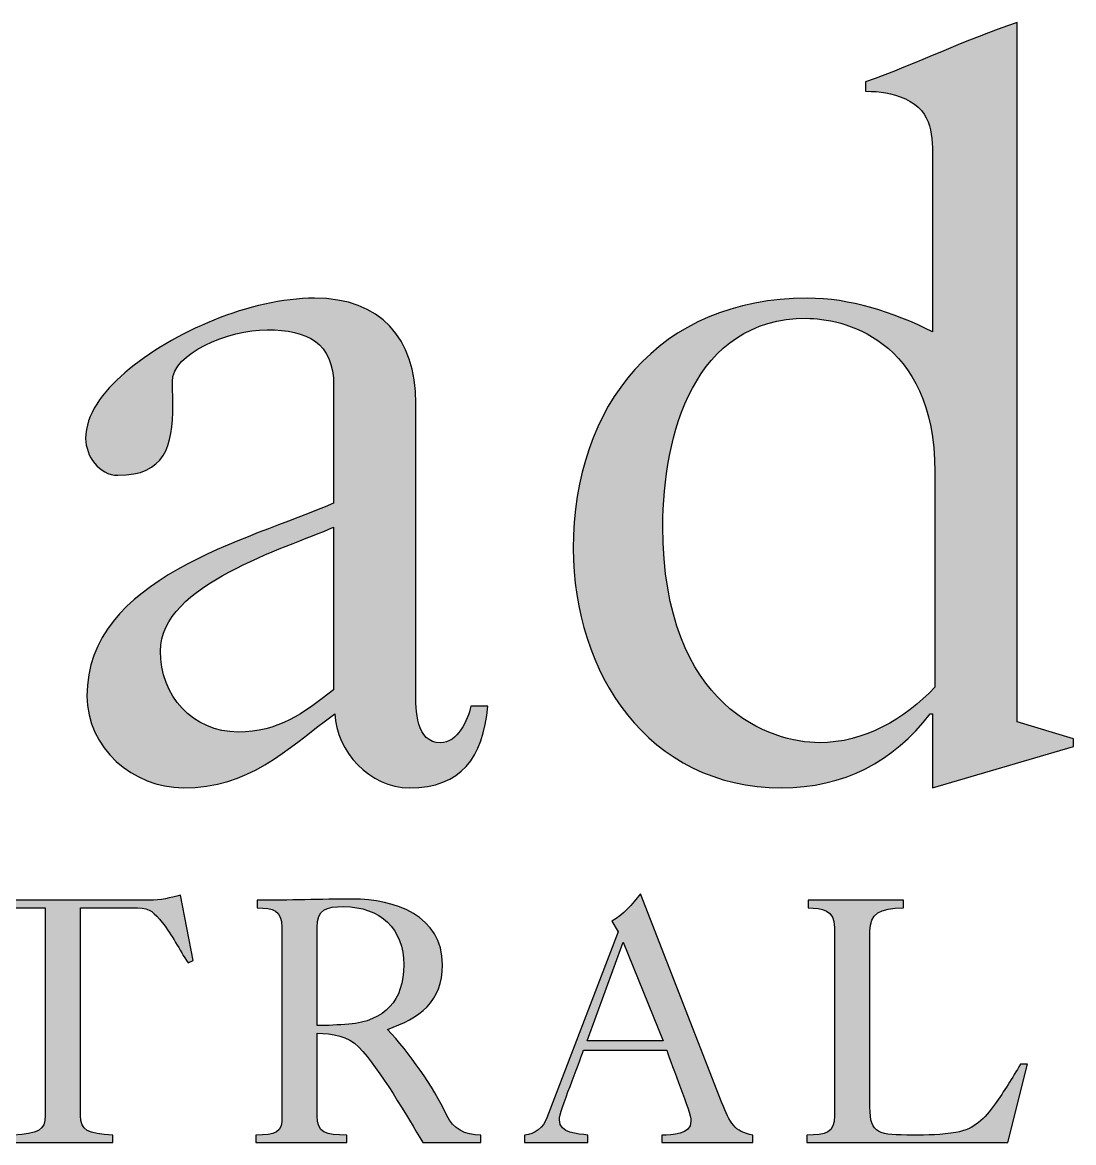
# Model space of a CAD drawing. Header units: millimetres. Extents: x 657.2 to 702.2, y 355.6 to 420.6.
# Drawn here: x 693.425 to 696.038, y 413.844 to 416.629 of the extents above; entities that cross this region are included whole.
import ezdxf

# ---------------------------------------------------------------- set-up
doc = ezdxf.new("R2010")
doc.units = ezdxf.units.MM
doc.layers.add('L18', color=4, linetype='Continuous')
doc.layers.add('TBLK18', color=4, linetype='Continuous')

# ---------------------------------------------------------------- blocks, each defined once
blk = doc.blocks.new('MRWA_Logo')
at = {"layer": 'TBLK18'}
h = blk.add_hatch(color=256, dxfattribs=at)
edge = h.paths.add_edge_path(flags=16)
edge.add_spline(control_points=[(45.623, -9.558), (45.623, -8.212), (44.68, -8.03), (44.347, -8.03), (44.347, -8.03), (43.227, -8.03), (42.919, -9.193), (42.919, -10.099), (42.919, -10.099), (42.919, -11.917), (44.013, -12.25), (44.472, -12.25), (44.472, -12.25), (44.925, -12.25), (45.321, -12.017), (45.623, -11.697), (45.623, -11.697), (45.623, -11.697), (45.623, -9.558), (45.623, -9.558)], knot_values=[0, 0, 0, 0, 0.2, 0.2, 0.2, 0.2, 0.4, 0.4, 0.4, 0.4, 0.6, 0.6, 0.6, 0.6, 0.8, 0.8, 0.8, 0.8, 1, 1, 1, 1], degree=3, periodic=0)
edge = h.paths.add_edge_path()
edge.add_spline(control_points=[(45.601, -6.471), (45.601, -6.226), (45.607, -5.975), (45.33, -5.849), (45.33, -5.849), (45.192, -5.786), (45.085, -5.773), (44.934, -5.773), (44.934, -5.773), (44.934, -5.773), (44.934, -5.679), (44.934, -5.679), (44.934, -5.679), (45.45, -5.497), (45.928, -5.258), (46.443, -5.088), (46.443, -5.088), (46.443, -5.088), (46.443, -12.044), (46.443, -12.044), (46.443, -12.044), (46.443, -12.044), (47.003, -12.213), (47.003, -12.213), (47.003, -12.213), (47.003, -12.213), (47.003, -12.289), (47.003, -12.289), (47.003, -12.289), (47.003, -12.289), (45.601, -12.698), (45.601, -12.698), (45.601, -12.698), (45.601, -12.698), (45.601, -11.962), (45.601, -11.962), (45.601, -11.962), (45.601, -11.962), (45.576, -11.962), (45.576, -11.962), (45.576, -11.962), (45.211, -12.44), (44.72, -12.698), (44.098, -12.698), (44.098, -12.698), (42.771, -12.698), (42.028, -11.553), (42.028, -10.32), (42.028, -10.32), (42.028, -8.893), (42.884, -7.83), (44.355, -7.83), (44.355, -7.83), (44.783, -7.83), (45.198, -7.968), (45.601, -8.163), (45.601, -8.163), (45.601, -8.163), (45.601, -6.471), (45.601, -6.471)], knot_values=[0, 0, 0, 0, 0.066667, 0.066667, 0.066667, 0.066667, 0.133333, 0.133333, 0.133333, 0.133333, 0.2, 0.2, 0.2, 0.2, 0.266667, 0.266667, 0.266667, 0.266667, 0.333333, 0.333333, 0.333333, 0.333333, 0.4, 0.4, 0.4, 0.4, 0.466667, 0.466667, 0.466667, 0.466667, 0.533333, 0.533333, 0.533333, 0.533333, 0.6, 0.6, 0.6, 0.6, 0.666667, 0.666667, 0.666667, 0.666667, 0.733333, 0.733333, 0.733333, 0.733333, 0.8, 0.8, 0.8, 0.8, 0.866667, 0.866667, 0.866667, 0.866667, 0.933333, 0.933333, 0.933333, 0.933333, 1, 1, 1, 1], degree=3, periodic=0)
h = blk.add_hatch(color=256, dxfattribs=at)
edge = h.paths.add_edge_path(flags=16)
edge.add_spline(control_points=[(39.645, -10.107), (39.167, -10.32), (37.922, -10.673), (37.922, -11.339), (37.922, -11.339), (37.922, -11.779), (38.242, -12.144), (38.695, -12.144), (38.695, -12.144), (39.098, -12.144), (39.337, -11.962), (39.645, -11.723), (39.645, -11.723), (39.645, -11.723), (39.645, -10.107), (39.645, -10.107)], knot_values=[0, 0, 0, 0, 0.25, 0.25, 0.25, 0.25, 0.5, 0.5, 0.5, 0.5, 0.75, 0.75, 0.75, 0.75, 1, 1, 1, 1], degree=3, periodic=0)
edge = h.paths.add_edge_path()
edge.add_spline(control_points=[(39.645, -8.698), (39.645, -8.27), (39.381, -8.144), (38.984, -8.144), (38.984, -8.144), (38.594, -8.144), (38.041, -8.377), (38.041, -8.66), (38.041, -8.66), (38.041, -8.723), (38.047, -8.786), (38.047, -8.893), (38.047, -8.893), (38.047, -9.302), (37.966, -9.591), (37.5, -9.591), (37.5, -9.591), (37.311, -9.591), (37.179, -9.396), (37.179, -9.226), (37.179, -9.226), (37.179, -8.987), (37.343, -8.767), (37.569, -8.572), (37.569, -8.572), (38.047, -8.163), (38.821, -7.83), (39.456, -7.83), (39.456, -7.83), (40.11, -7.83), (40.462, -8.226), (40.462, -8.874), (40.462, -8.874), (40.462, -8.874), (40.462, -11.742), (40.462, -11.742), (40.462, -11.742), (40.462, -11.924), (40.462, -12.251), (40.708, -12.251), (40.708, -12.251), (40.877, -12.251), (40.978, -12.025), (41.01, -11.886), (41.01, -11.886), (41.01, -11.886), (41.179, -11.886), (41.179, -11.886), (41.179, -11.886), (41.129, -12.402), (40.915, -12.698), (40.4, -12.698), (40.4, -12.698), (40.003, -12.698), (39.67, -12.333), (39.657, -11.962), (39.657, -11.962), (39.154, -12.333), (38.808, -12.698), (38.148, -12.698), (38.148, -12.698), (37.651, -12.698), (37.192, -12.302), (37.192, -11.786), (37.192, -11.786), (37.192, -10.61), (38.777, -10.245), (39.645, -9.868), (39.645, -9.868), (39.645, -9.868), (39.645, -8.698), (39.645, -8.698)], knot_values=[0, 0, 0, 0, 0.055556, 0.055556, 0.055556, 0.055556, 0.111111, 0.111111, 0.111111, 0.111111, 0.166667, 0.166667, 0.166667, 0.166667, 0.222222, 0.222222, 0.222222, 0.222222, 0.277778, 0.277778, 0.277778, 0.277778, 0.333333, 0.333333, 0.333333, 0.333333, 0.388889, 0.388889, 0.388889, 0.388889, 0.444444, 0.444444, 0.444444, 0.444444, 0.5, 0.5, 0.5, 0.5, 0.555556, 0.555556, 0.555556, 0.555556, 0.611111, 0.611111, 0.611111, 0.611111, 0.666667, 0.666667, 0.666667, 0.666667, 0.722222, 0.722222, 0.722222, 0.722222, 0.777778, 0.777778, 0.777778, 0.777778, 0.833333, 0.833333, 0.833333, 0.833333, 0.888889, 0.888889, 0.888889, 0.888889, 0.944444, 0.944444, 0.944444, 0.944444, 1, 1, 1, 1], degree=3, periodic=0)
h = blk.add_hatch(color=256, dxfattribs=at)
edge = h.paths.add_edge_path()
edge.add_spline(control_points=[(36.777, -13.893), (36.777, -13.893), (36.205, -13.893), (36.205, -13.893), (36.205, -13.893), (36.079, -13.893), (36.041, -13.943), (35.959, -14.037), (35.959, -14.037), (35.859, -14.163), (35.789, -14.308), (35.676, -14.44), (35.676, -14.44), (35.676, -14.44), (35.632, -14.415), (35.632, -14.415), (35.632, -14.415), (35.632, -14.415), (35.783, -13.767), (35.783, -13.767), (35.783, -13.767), (35.878, -13.792), (35.978, -13.817), (36.085, -13.817), (36.085, -13.817), (36.085, -13.817), (37.815, -13.817), (37.815, -13.817), (37.815, -13.817), (37.922, -13.817), (38.022, -13.792), (38.123, -13.767), (38.123, -13.767), (38.123, -13.767), (38.249, -14.415), (38.249, -14.415), (38.249, -14.415), (38.249, -14.415), (38.198, -14.44), (38.198, -14.44), (38.198, -14.44), (38.11, -14.308), (38.041, -14.163), (37.94, -14.037), (37.94, -14.037), (37.859, -13.943), (37.827, -13.893), (37.695, -13.893), (37.695, -13.893), (37.695, -13.893), (37.129, -13.893), (37.129, -13.893), (37.129, -13.893), (37.129, -13.893), (37.129, -15.956), (37.129, -15.956), (37.129, -15.956), (37.129, -16.106), (37.198, -16.138), (37.45, -16.151), (37.45, -16.151), (37.45, -16.151), (37.45, -16.226), (37.45, -16.226), (37.45, -16.226), (37.45, -16.226), (36.462, -16.226), (36.462, -16.226), (36.462, -16.226), (36.462, -16.226), (36.462, -16.151), (36.462, -16.151), (36.462, -16.151), (36.701, -16.138), (36.777, -16.106), (36.777, -15.956), (36.777, -15.956), (36.777, -15.956), (36.777, -13.893), (36.777, -13.893)], knot_values=[0, 0, 0, 0, 0.05, 0.05, 0.05, 0.05, 0.1, 0.1, 0.1, 0.1, 0.15, 0.15, 0.15, 0.15, 0.2, 0.2, 0.2, 0.2, 0.25, 0.25, 0.25, 0.25, 0.3, 0.3, 0.3, 0.3, 0.35, 0.35, 0.35, 0.35, 0.4, 0.4, 0.4, 0.4, 0.45, 0.45, 0.45, 0.45, 0.5, 0.5, 0.5, 0.5, 0.55, 0.55, 0.55, 0.55, 0.6, 0.6, 0.6, 0.6, 0.65, 0.65, 0.65, 0.65, 0.7, 0.7, 0.7, 0.7, 0.75, 0.75, 0.75, 0.75, 0.8, 0.8, 0.8, 0.8, 0.85, 0.85, 0.85, 0.85, 0.9, 0.9, 0.9, 0.9, 0.95, 0.95, 0.95, 0.95, 1, 1, 1, 1], degree=3, periodic=0)
h = blk.add_hatch(color=256, dxfattribs=at)
edge = h.paths.add_edge_path()
edge.add_spline(control_points=[(38.884, -13.817), (39.198, -13.817), (39.519, -13.805), (39.833, -13.805), (39.833, -13.805), (40.255, -13.805), (40.727, -13.968), (40.727, -14.459), (40.727, -14.459), (40.727, -14.823), (40.5, -14.993), (40.179, -15.1), (40.179, -15.1), (40.4, -15.333), (40.632, -15.666), (40.771, -15.956), (40.771, -15.956), (40.833, -16.088), (40.947, -16.151), (41.11, -16.151), (41.11, -16.151), (41.11, -16.151), (41.11, -16.226), (41.11, -16.226), (41.11, -16.226), (41.11, -16.226), (40.532, -16.226), (40.532, -16.226), (40.532, -16.226), (40.381, -15.974), (40.104, -15.496), (39.896, -15.276), (39.896, -15.276), (39.789, -15.163), (39.632, -15.144), (39.481, -15.138), (39.481, -15.138), (39.481, -15.138), (39.481, -15.956), (39.481, -15.956), (39.481, -15.956), (39.481, -16.132), (39.563, -16.151), (39.777, -16.151), (39.777, -16.151), (39.777, -16.151), (39.777, -16.226), (39.777, -16.226), (39.777, -16.226), (39.777, -16.226), (38.871, -16.226), (38.871, -16.226), (38.871, -16.226), (38.871, -16.226), (38.871, -16.151), (38.871, -16.151), (38.871, -16.151), (39.066, -16.151), (39.142, -16.132), (39.129, -15.956), (39.129, -15.956), (39.129, -15.956), (39.129, -14.088), (39.129, -14.088), (39.129, -14.088), (39.129, -13.912), (39.047, -13.893), (38.884, -13.893), (38.884, -13.893), (38.884, -13.893), (38.884, -13.817), (38.884, -13.817)], knot_values=[0, 0, 0, 0, 0.055556, 0.055556, 0.055556, 0.055556, 0.111111, 0.111111, 0.111111, 0.111111, 0.166667, 0.166667, 0.166667, 0.166667, 0.222222, 0.222222, 0.222222, 0.222222, 0.277778, 0.277778, 0.277778, 0.277778, 0.333333, 0.333333, 0.333333, 0.333333, 0.388889, 0.388889, 0.388889, 0.388889, 0.444444, 0.444444, 0.444444, 0.444444, 0.5, 0.5, 0.5, 0.5, 0.555556, 0.555556, 0.555556, 0.555556, 0.611111, 0.611111, 0.611111, 0.611111, 0.666667, 0.666667, 0.666667, 0.666667, 0.722222, 0.722222, 0.722222, 0.722222, 0.777778, 0.777778, 0.777778, 0.777778, 0.833333, 0.833333, 0.833333, 0.833333, 0.888889, 0.888889, 0.888889, 0.888889, 0.944444, 0.944444, 0.944444, 0.944444, 1, 1, 1, 1], degree=3, periodic=0)
edge = h.paths.add_edge_path(flags=16)
edge.add_spline(control_points=[(40.343, -14.459), (40.343, -14.1), (40.11, -13.88), (39.745, -13.88), (39.745, -13.88), (39.569, -13.88), (39.481, -13.905), (39.481, -14.088), (39.481, -14.088), (39.481, -14.088), (39.481, -15.063), (39.481, -15.063), (39.481, -15.063), (39.588, -15.063), (39.689, -15.056), (39.796, -15.05), (39.796, -15.05), (40.154, -15.018), (40.343, -14.811), (40.343, -14.459)], knot_values=[0, 0, 0, 0, 0.2, 0.2, 0.2, 0.2, 0.4, 0.4, 0.4, 0.4, 0.6, 0.6, 0.6, 0.6, 0.8, 0.8, 0.8, 0.8, 1, 1, 1, 1], degree=3, periodic=0)
h = blk.add_hatch(color=256, dxfattribs=at)
edge = h.paths.add_edge_path(flags=16)
edge.add_spline(control_points=[(42.167, -15.213), (42.167, -15.213), (42.921, -15.213), (42.921, -15.213), (42.921, -15.213), (42.921, -15.213), (42.525, -14.232), (42.525, -14.232), (42.525, -14.232), (42.525, -14.232), (42.167, -15.213), (42.167, -15.213)], knot_values=[0, 0, 0, 0, 0.333333, 0.333333, 0.333333, 0.333333, 0.666667, 0.666667, 0.666667, 0.666667, 1, 1, 1, 1], degree=3, periodic=0)
edge = h.paths.add_edge_path()
edge.add_spline(control_points=[(41.544, -16.226), (41.544, -16.226), (41.544, -16.151), (41.544, -16.151), (41.544, -16.151), (41.645, -16.144), (41.733, -16.075), (41.764, -15.981), (41.764, -15.981), (41.764, -15.981), (42.475, -14.132), (42.475, -14.132), (42.475, -14.132), (42.475, -14.132), (42.412, -14.025), (42.412, -14.025), (42.412, -14.025), (42.525, -13.962), (42.613, -13.855), (42.695, -13.754), (42.695, -13.754), (42.695, -13.754), (43.506, -15.83), (43.506, -15.83), (43.506, -15.83), (43.588, -16.031), (43.626, -16.119), (43.815, -16.151), (43.815, -16.151), (43.815, -16.151), (43.815, -16.226), (43.815, -16.226), (43.815, -16.226), (43.815, -16.226), (42.909, -16.226), (42.909, -16.226), (42.909, -16.226), (42.909, -16.226), (42.909, -16.151), (42.909, -16.151), (42.909, -16.151), (43.01, -16.151), (43.198, -16.151), (43.198, -16.012), (43.198, -16.012), (43.198, -15.912), (43.003, -15.465), (42.959, -15.308), (42.959, -15.308), (42.959, -15.308), (42.129, -15.308), (42.129, -15.308), (42.129, -15.308), (42.091, -15.434), (41.89, -15.912), (41.89, -16), (41.89, -16), (41.89, -16.138), (42.072, -16.138), (42.173, -16.151), (42.173, -16.151), (42.173, -16.151), (42.173, -16.226), (42.173, -16.226), (42.173, -16.226), (42.173, -16.226), (41.544, -16.226), (41.544, -16.226)], knot_values=[0, 0, 0, 0, 0.058824, 0.058824, 0.058824, 0.058824, 0.117647, 0.117647, 0.117647, 0.117647, 0.176471, 0.176471, 0.176471, 0.176471, 0.235294, 0.235294, 0.235294, 0.235294, 0.294118, 0.294118, 0.294118, 0.294118, 0.352941, 0.352941, 0.352941, 0.352941, 0.411765, 0.411765, 0.411765, 0.411765, 0.470588, 0.470588, 0.470588, 0.470588, 0.529412, 0.529412, 0.529412, 0.529412, 0.588235, 0.588235, 0.588235, 0.588235, 0.647059, 0.647059, 0.647059, 0.647059, 0.705882, 0.705882, 0.705882, 0.705882, 0.764706, 0.764706, 0.764706, 0.764706, 0.823529, 0.823529, 0.823529, 0.823529, 0.882353, 0.882353, 0.882353, 0.882353, 0.941176, 0.941176, 0.941176, 0.941176, 1, 1, 1, 1], degree=3, periodic=0)
h = blk.add_hatch(color=256, dxfattribs=at)
edge = h.paths.add_edge_path()
edge.add_spline(control_points=[(44.349, -16.226), (44.349, -16.226), (44.349, -16.151), (44.349, -16.151), (44.349, -16.151), (44.544, -16.151), (44.626, -16.132), (44.626, -15.956), (44.626, -15.956), (44.626, -15.956), (44.626, -14.088), (44.626, -14.088), (44.626, -14.088), (44.626, -13.912), (44.5, -13.893), (44.362, -13.893), (44.362, -13.893), (44.362, -13.893), (44.362, -13.817), (44.362, -13.817), (44.362, -13.817), (44.362, -13.817), (45.311, -13.817), (45.311, -13.817), (45.311, -13.817), (45.311, -13.817), (45.311, -13.893), (45.311, -13.893), (45.311, -13.893), (45.072, -13.893), (44.978, -13.949), (44.978, -14.125), (44.978, -14.125), (44.978, -14.125), (44.978, -15.874), (44.978, -15.874), (44.978, -15.874), (44.978, -16.144), (45.066, -16.151), (45.406, -16.151), (45.406, -16.151), (45.544, -16.151), (45.695, -16.151), (45.833, -16.125), (45.833, -16.125), (46.022, -16.094), (46.116, -15.987), (46.223, -15.842), (46.223, -15.842), (46.311, -15.717), (46.393, -15.585), (46.475, -15.446), (46.475, -15.446), (46.475, -15.446), (46.544, -15.446), (46.544, -15.446), (46.544, -15.446), (46.544, -15.446), (46.349, -16.226), (46.349, -16.226), (46.349, -16.226), (46.349, -16.226), (44.349, -16.226), (44.349, -16.226)], knot_values=[0, 0, 0, 0, 0.0625, 0.0625, 0.0625, 0.0625, 0.125, 0.125, 0.125, 0.125, 0.1875, 0.1875, 0.1875, 0.1875, 0.25, 0.25, 0.25, 0.25, 0.3125, 0.3125, 0.3125, 0.3125, 0.375, 0.375, 0.375, 0.375, 0.4375, 0.4375, 0.4375, 0.4375, 0.5, 0.5, 0.5, 0.5, 0.5625, 0.5625, 0.5625, 0.5625, 0.625, 0.625, 0.625, 0.625, 0.6875, 0.6875, 0.6875, 0.6875, 0.75, 0.75, 0.75, 0.75, 0.8125, 0.8125, 0.8125, 0.8125, 0.875, 0.875, 0.875, 0.875, 0.9375, 0.9375, 0.9375, 0.9375, 1, 1, 1, 1], degree=3, periodic=0)
for points, knots in [([(45.601, -6.471), (45.601, -6.226), (45.607, -5.975), (45.33, -5.849), (45.33, -5.849), (45.192, -5.786), (45.085, -5.773), (44.934, -5.773), (44.934, -5.773), (44.934, -5.773), (44.934, -5.679), (44.934, -5.679), (44.934, -5.679), (45.45, -5.497), (45.928, -5.258), (46.443, -5.088), (46.443, -5.088), (46.443, -5.088), (46.443, -12.044), (46.443, -12.044), (46.443, -12.044), (46.443, -12.044), (47.003, -12.213), (47.003, -12.213), (47.003, -12.213), (47.003, -12.213), (47.003, -12.289), (47.003, -12.289), (47.003, -12.289), (47.003, -12.289), (45.601, -12.698), (45.601, -12.698), (45.601, -12.698), (45.601, -12.698), (45.601, -11.962), (45.601, -11.962), (45.601, -11.962), (45.601, -11.962), (45.576, -11.962), (45.576, -11.962), (45.576, -11.962), (45.211, -12.44), (44.72, -12.698), (44.098, -12.698), (44.098, -12.698), (42.771, -12.698), (42.028, -11.553), (42.028, -10.32), (42.028, -10.32), (42.028, -8.893), (42.884, -7.83), (44.355, -7.83), (44.355, -7.83), (44.783, -7.83), (45.198, -7.968), (45.601, -8.163), (45.601, -8.163), (45.601, -8.163), (45.601, -6.471), (45.601, -6.471)], [0, 0, 0, 0, 0.066667, 0.066667, 0.066667, 0.066667, 0.133333, 0.133333, 0.133333, 0.133333, 0.2, 0.2, 0.2, 0.2, 0.266667, 0.266667, 0.266667, 0.266667, 0.333333, 0.333333, 0.333333, 0.333333, 0.4, 0.4, 0.4, 0.4, 0.466667, 0.466667, 0.466667, 0.466667, 0.533333, 0.533333, 0.533333, 0.533333, 0.6, 0.6, 0.6, 0.6, 0.666667, 0.666667, 0.666667, 0.666667, 0.733333, 0.733333, 0.733333, 0.733333, 0.8, 0.8, 0.8, 0.8, 0.866667, 0.866667, 0.866667, 0.866667, 0.933333, 0.933333, 0.933333, 0.933333, 1, 1, 1, 1]), ([(39.645, -8.698), (39.645, -8.27), (39.381, -8.144), (38.984, -8.144), (38.984, -8.144), (38.594, -8.144), (38.041, -8.377), (38.041, -8.66), (38.041, -8.66), (38.041, -8.723), (38.047, -8.786), (38.047, -8.893), (38.047, -8.893), (38.047, -9.302), (37.966, -9.591), (37.5, -9.591), (37.5, -9.591), (37.311, -9.591), (37.179, -9.396), (37.179, -9.226), (37.179, -9.226), (37.179, -8.987), (37.343, -8.767), (37.569, -8.572), (37.569, -8.572), (38.047, -8.163), (38.821, -7.83), (39.456, -7.83), (39.456, -7.83), (40.11, -7.83), (40.462, -8.226), (40.462, -8.874), (40.462, -8.874), (40.462, -8.874), (40.462, -11.742), (40.462, -11.742), (40.462, -11.742), (40.462, -11.924), (40.462, -12.251), (40.708, -12.251), (40.708, -12.251), (40.877, -12.251), (40.978, -12.025), (41.01, -11.886), (41.01, -11.886), (41.01, -11.886), (41.179, -11.886), (41.179, -11.886), (41.179, -11.886), (41.129, -12.402), (40.915, -12.698), (40.4, -12.698), (40.4, -12.698), (40.003, -12.698), (39.67, -12.333), (39.657, -11.962), (39.657, -11.962), (39.154, -12.333), (38.808, -12.698), (38.148, -12.698), (38.148, -12.698), (37.651, -12.698), (37.192, -12.302), (37.192, -11.786), (37.192, -11.786), (37.192, -10.61), (38.777, -10.245), (39.645, -9.868), (39.645, -9.868), (39.645, -9.868), (39.645, -8.698), (39.645, -8.698)], [0, 0, 0, 0, 0.055556, 0.055556, 0.055556, 0.055556, 0.111111, 0.111111, 0.111111, 0.111111, 0.166667, 0.166667, 0.166667, 0.166667, 0.222222, 0.222222, 0.222222, 0.222222, 0.277778, 0.277778, 0.277778, 0.277778, 0.333333, 0.333333, 0.333333, 0.333333, 0.388889, 0.388889, 0.388889, 0.388889, 0.444444, 0.444444, 0.444444, 0.444444, 0.5, 0.5, 0.5, 0.5, 0.555556, 0.555556, 0.555556, 0.555556, 0.611111, 0.611111, 0.611111, 0.611111, 0.666667, 0.666667, 0.666667, 0.666667, 0.722222, 0.722222, 0.722222, 0.722222, 0.777778, 0.777778, 0.777778, 0.777778, 0.833333, 0.833333, 0.833333, 0.833333, 0.888889, 0.888889, 0.888889, 0.888889, 0.944444, 0.944444, 0.944444, 0.944444, 1, 1, 1, 1]), ([(45.623, -9.558), (45.623, -8.212), (44.68, -8.03), (44.347, -8.03), (44.347, -8.03), (43.227, -8.03), (42.919, -9.193), (42.919, -10.099), (42.919, -10.099), (42.919, -11.917), (44.013, -12.25), (44.472, -12.25), (44.472, -12.25), (44.925, -12.25), (45.321, -12.017), (45.623, -11.697), (45.623, -11.697), (45.623, -11.697), (45.623, -9.558), (45.623, -9.558)], [0, 0, 0, 0, 0.2, 0.2, 0.2, 0.2, 0.4, 0.4, 0.4, 0.4, 0.6, 0.6, 0.6, 0.6, 0.8, 0.8, 0.8, 0.8, 1, 1, 1, 1]), ([(39.645, -10.107), (39.167, -10.32), (37.922, -10.673), (37.922, -11.339), (37.922, -11.339), (37.922, -11.779), (38.242, -12.144), (38.695, -12.144), (38.695, -12.144), (39.098, -12.144), (39.337, -11.962), (39.645, -11.723), (39.645, -11.723), (39.645, -11.723), (39.645, -10.107), (39.645, -10.107)], [0, 0, 0, 0, 0.25, 0.25, 0.25, 0.25, 0.5, 0.5, 0.5, 0.5, 0.75, 0.75, 0.75, 0.75, 1, 1, 1, 1]), ([(36.777, -13.893), (36.777, -13.893), (36.205, -13.893), (36.205, -13.893), (36.205, -13.893), (36.079, -13.893), (36.041, -13.943), (35.959, -14.037), (35.959, -14.037), (35.859, -14.163), (35.789, -14.308), (35.676, -14.44), (35.676, -14.44), (35.676, -14.44), (35.632, -14.415), (35.632, -14.415), (35.632, -14.415), (35.632, -14.415), (35.783, -13.767), (35.783, -13.767), (35.783, -13.767), (35.878, -13.792), (35.978, -13.817), (36.085, -13.817), (36.085, -13.817), (36.085, -13.817), (37.815, -13.817), (37.815, -13.817), (37.815, -13.817), (37.922, -13.817), (38.022, -13.792), (38.123, -13.767), (38.123, -13.767), (38.123, -13.767), (38.249, -14.415), (38.249, -14.415), (38.249, -14.415), (38.249, -14.415), (38.198, -14.44), (38.198, -14.44), (38.198, -14.44), (38.11, -14.308), (38.041, -14.163), (37.94, -14.037), (37.94, -14.037), (37.859, -13.943), (37.827, -13.893), (37.695, -13.893), (37.695, -13.893), (37.695, -13.893), (37.129, -13.893), (37.129, -13.893), (37.129, -13.893), (37.129, -13.893), (37.129, -15.956), (37.129, -15.956), (37.129, -15.956), (37.129, -16.106), (37.198, -16.138), (37.45, -16.151), (37.45, -16.151), (37.45, -16.151), (37.45, -16.226), (37.45, -16.226), (37.45, -16.226), (37.45, -16.226), (36.462, -16.226), (36.462, -16.226), (36.462, -16.226), (36.462, -16.226), (36.462, -16.151), (36.462, -16.151), (36.462, -16.151), (36.701, -16.138), (36.777, -16.106), (36.777, -15.956), (36.777, -15.956), (36.777, -15.956), (36.777, -13.893), (36.777, -13.893)], [0, 0, 0, 0, 0.05, 0.05, 0.05, 0.05, 0.1, 0.1, 0.1, 0.1, 0.15, 0.15, 0.15, 0.15, 0.2, 0.2, 0.2, 0.2, 0.25, 0.25, 0.25, 0.25, 0.3, 0.3, 0.3, 0.3, 0.35, 0.35, 0.35, 0.35, 0.4, 0.4, 0.4, 0.4, 0.45, 0.45, 0.45, 0.45, 0.5, 0.5, 0.5, 0.5, 0.55, 0.55, 0.55, 0.55, 0.6, 0.6, 0.6, 0.6, 0.65, 0.65, 0.65, 0.65, 0.7, 0.7, 0.7, 0.7, 0.75, 0.75, 0.75, 0.75, 0.8, 0.8, 0.8, 0.8, 0.85, 0.85, 0.85, 0.85, 0.9, 0.9, 0.9, 0.9, 0.95, 0.95, 0.95, 0.95, 1, 1, 1, 1]), ([(38.884, -13.817), (39.198, -13.817), (39.519, -13.805), (39.833, -13.805), (39.833, -13.805), (40.255, -13.805), (40.727, -13.968), (40.727, -14.459), (40.727, -14.459), (40.727, -14.823), (40.5, -14.993), (40.179, -15.1), (40.179, -15.1), (40.4, -15.333), (40.632, -15.666), (40.771, -15.956), (40.771, -15.956), (40.833, -16.088), (40.947, -16.151), (41.11, -16.151), (41.11, -16.151), (41.11, -16.151), (41.11, -16.226), (41.11, -16.226), (41.11, -16.226), (41.11, -16.226), (40.532, -16.226), (40.532, -16.226), (40.532, -16.226), (40.381, -15.974), (40.104, -15.496), (39.896, -15.276), (39.896, -15.276), (39.789, -15.163), (39.632, -15.144), (39.481, -15.138), (39.481, -15.138), (39.481, -15.138), (39.481, -15.956), (39.481, -15.956), (39.481, -15.956), (39.481, -16.132), (39.563, -16.151), (39.777, -16.151), (39.777, -16.151), (39.777, -16.151), (39.777, -16.226), (39.777, -16.226), (39.777, -16.226), (39.777, -16.226), (38.871, -16.226), (38.871, -16.226), (38.871, -16.226), (38.871, -16.226), (38.871, -16.151), (38.871, -16.151), (38.871, -16.151), (39.066, -16.151), (39.142, -16.132), (39.129, -15.956), (39.129, -15.956), (39.129, -15.956), (39.129, -14.088), (39.129, -14.088), (39.129, -14.088), (39.129, -13.912), (39.047, -13.893), (38.884, -13.893), (38.884, -13.893), (38.884, -13.893), (38.884, -13.817), (38.884, -13.817)], [0, 0, 0, 0, 0.055556, 0.055556, 0.055556, 0.055556, 0.111111, 0.111111, 0.111111, 0.111111, 0.166667, 0.166667, 0.166667, 0.166667, 0.222222, 0.222222, 0.222222, 0.222222, 0.277778, 0.277778, 0.277778, 0.277778, 0.333333, 0.333333, 0.333333, 0.333333, 0.388889, 0.388889, 0.388889, 0.388889, 0.444444, 0.444444, 0.444444, 0.444444, 0.5, 0.5, 0.5, 0.5, 0.555556, 0.555556, 0.555556, 0.555556, 0.611111, 0.611111, 0.611111, 0.611111, 0.666667, 0.666667, 0.666667, 0.666667, 0.722222, 0.722222, 0.722222, 0.722222, 0.777778, 0.777778, 0.777778, 0.777778, 0.833333, 0.833333, 0.833333, 0.833333, 0.888889, 0.888889, 0.888889, 0.888889, 0.944444, 0.944444, 0.944444, 0.944444, 1, 1, 1, 1]), ([(41.544, -16.226), (41.544, -16.226), (41.544, -16.151), (41.544, -16.151), (41.544, -16.151), (41.645, -16.144), (41.733, -16.075), (41.764, -15.981), (41.764, -15.981), (41.764, -15.981), (42.475, -14.132), (42.475, -14.132), (42.475, -14.132), (42.475, -14.132), (42.412, -14.025), (42.412, -14.025), (42.412, -14.025), (42.525, -13.962), (42.613, -13.855), (42.695, -13.754), (42.695, -13.754), (42.695, -13.754), (43.506, -15.83), (43.506, -15.83), (43.506, -15.83), (43.588, -16.031), (43.626, -16.119), (43.815, -16.151), (43.815, -16.151), (43.815, -16.151), (43.815, -16.226), (43.815, -16.226), (43.815, -16.226), (43.815, -16.226), (42.909, -16.226), (42.909, -16.226), (42.909, -16.226), (42.909, -16.226), (42.909, -16.151), (42.909, -16.151), (42.909, -16.151), (43.01, -16.151), (43.198, -16.151), (43.198, -16.012), (43.198, -16.012), (43.198, -15.912), (43.003, -15.465), (42.959, -15.308), (42.959, -15.308), (42.959, -15.308), (42.129, -15.308), (42.129, -15.308), (42.129, -15.308), (42.091, -15.434), (41.89, -15.912), (41.89, -16), (41.89, -16), (41.89, -16.138), (42.072, -16.138), (42.173, -16.151), (42.173, -16.151), (42.173, -16.151), (42.173, -16.226), (42.173, -16.226), (42.173, -16.226), (42.173, -16.226), (41.544, -16.226), (41.544, -16.226)], [0, 0, 0, 0, 0.058824, 0.058824, 0.058824, 0.058824, 0.117647, 0.117647, 0.117647, 0.117647, 0.176471, 0.176471, 0.176471, 0.176471, 0.235294, 0.235294, 0.235294, 0.235294, 0.294118, 0.294118, 0.294118, 0.294118, 0.352941, 0.352941, 0.352941, 0.352941, 0.411765, 0.411765, 0.411765, 0.411765, 0.470588, 0.470588, 0.470588, 0.470588, 0.529412, 0.529412, 0.529412, 0.529412, 0.588235, 0.588235, 0.588235, 0.588235, 0.647059, 0.647059, 0.647059, 0.647059, 0.705882, 0.705882, 0.705882, 0.705882, 0.764706, 0.764706, 0.764706, 0.764706, 0.823529, 0.823529, 0.823529, 0.823529, 0.882353, 0.882353, 0.882353, 0.882353, 0.941176, 0.941176, 0.941176, 0.941176, 1, 1, 1, 1]), ([(40.343, -14.459), (40.343, -14.1), (40.11, -13.88), (39.745, -13.88), (39.745, -13.88), (39.569, -13.88), (39.481, -13.905), (39.481, -14.088), (39.481, -14.088), (39.481, -14.088), (39.481, -15.063), (39.481, -15.063), (39.481, -15.063), (39.588, -15.063), (39.689, -15.056), (39.796, -15.05), (39.796, -15.05), (40.154, -15.018), (40.343, -14.811), (40.343, -14.459)], [0, 0, 0, 0, 0.2, 0.2, 0.2, 0.2, 0.4, 0.4, 0.4, 0.4, 0.6, 0.6, 0.6, 0.6, 0.8, 0.8, 0.8, 0.8, 1, 1, 1, 1]), ([(44.349, -16.226), (44.349, -16.226), (44.349, -16.151), (44.349, -16.151), (44.349, -16.151), (44.544, -16.151), (44.626, -16.132), (44.626, -15.956), (44.626, -15.956), (44.626, -15.956), (44.626, -14.088), (44.626, -14.088), (44.626, -14.088), (44.626, -13.912), (44.5, -13.893), (44.362, -13.893), (44.362, -13.893), (44.362, -13.893), (44.362, -13.817), (44.362, -13.817), (44.362, -13.817), (44.362, -13.817), (45.311, -13.817), (45.311, -13.817), (45.311, -13.817), (45.311, -13.817), (45.311, -13.893), (45.311, -13.893), (45.311, -13.893), (45.072, -13.893), (44.978, -13.949), (44.978, -14.125), (44.978, -14.125), (44.978, -14.125), (44.978, -15.874), (44.978, -15.874), (44.978, -15.874), (44.978, -16.144), (45.066, -16.151), (45.406, -16.151), (45.406, -16.151), (45.544, -16.151), (45.695, -16.151), (45.833, -16.125), (45.833, -16.125), (46.022, -16.094), (46.116, -15.987), (46.223, -15.842), (46.223, -15.842), (46.311, -15.717), (46.393, -15.585), (46.475, -15.446), (46.475, -15.446), (46.475, -15.446), (46.544, -15.446), (46.544, -15.446), (46.544, -15.446), (46.544, -15.446), (46.349, -16.226), (46.349, -16.226), (46.349, -16.226), (46.349, -16.226), (44.349, -16.226), (44.349, -16.226)], [0, 0, 0, 0, 0.0625, 0.0625, 0.0625, 0.0625, 0.125, 0.125, 0.125, 0.125, 0.1875, 0.1875, 0.1875, 0.1875, 0.25, 0.25, 0.25, 0.25, 0.3125, 0.3125, 0.3125, 0.3125, 0.375, 0.375, 0.375, 0.375, 0.4375, 0.4375, 0.4375, 0.4375, 0.5, 0.5, 0.5, 0.5, 0.5625, 0.5625, 0.5625, 0.5625, 0.625, 0.625, 0.625, 0.625, 0.6875, 0.6875, 0.6875, 0.6875, 0.75, 0.75, 0.75, 0.75, 0.8125, 0.8125, 0.8125, 0.8125, 0.875, 0.875, 0.875, 0.875, 0.9375, 0.9375, 0.9375, 0.9375, 1, 1, 1, 1]), ([(42.167, -15.213), (42.167, -15.213), (42.921, -15.213), (42.921, -15.213), (42.921, -15.213), (42.921, -15.213), (42.525, -14.232), (42.525, -14.232), (42.525, -14.232), (42.525, -14.232), (42.167, -15.213), (42.167, -15.213)], [0, 0, 0, 0, 0.333333, 0.333333, 0.333333, 0.333333, 0.666667, 0.666667, 0.666667, 0.666667, 1, 1, 1, 1])]:
    blk.add_open_spline(points, degree=3, knots=knots, dxfattribs=at)

msp = doc.modelspace()

# ---------------------------------------------------------------- block references
at = {"layer": 'L18', "xscale": 0.25, "yscale": 0.25, "zscale": 0.25}
msp.add_blockref('MRWA_Logo', (684.2877, 417.9005), dxfattribs=at)

doc.saveas('drawing.dxf')
